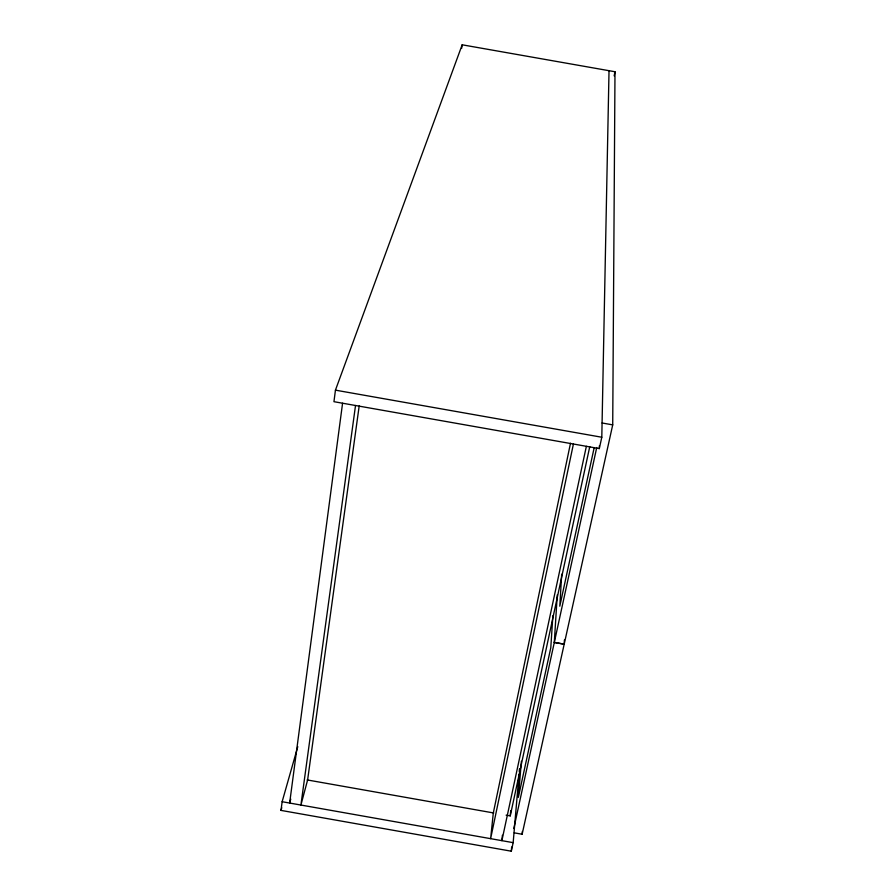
<?xml version="1.0" encoding="UTF-8"?>
<svg xmlns="http://www.w3.org/2000/svg" width="896" height="896" viewBox="0 0 896 896"><rect width="100%" height="100%" fill="white"/><g stroke="black" fill="none" stroke-linecap="round" stroke-linejoin="round"><path stroke-width="1.34" d="M514.226 832.843L522.133 834.243L612.718 424.872L614.992 71.747L462.179 44.8L335.44 390.152L333.95 401.688L599.312 448.594L601.798 437.237L609.022 70.694M599.312 448.594L599.379 445.794M557.267 594.933L554.299 642.454L564.189 644.202L564.413 639.968M561.691 574.213L559.798 606.2L594.182 447.664M552.877 615.709L550.782 647.797L518.347 797.373L521.405 761.219M522.133 834.243L522.346 831.454M297.786 746.659L282.139 801.718L281.008 810.398L511.302 851.2L511.661 847.022M511.302 851.2L513.162 842.654L519.019 774.368M519.254 771.579L519.501 768.79M506.117 815.17L510.238 815.898L510.709 810.746M502.41 835.218L501.894 840.65L586.365 446.309M342.574 403.211L289.643 803.051L290.741 799.098M355.522 405.496L300.91 805.045L307.608 780.013L359.195 405.899M461.642 48.339L462.179 44.8M614.174 75.835L614.992 71.747M570.494 443.251L493.315 812.907L490.627 838.656L573.418 444.013M510.238 815.898L589.758 446.656M513.8 828.531L596.736 447.53M281.008 810.398L281.77 807.71M602.078 422.99L612.718 424.872M335.44 390.152L601.798 437.237M554.31 642.398L564.2 644.157M307.126 779.923L493.774 812.986M282.139 801.718L513.162 842.654"/></g></svg>
